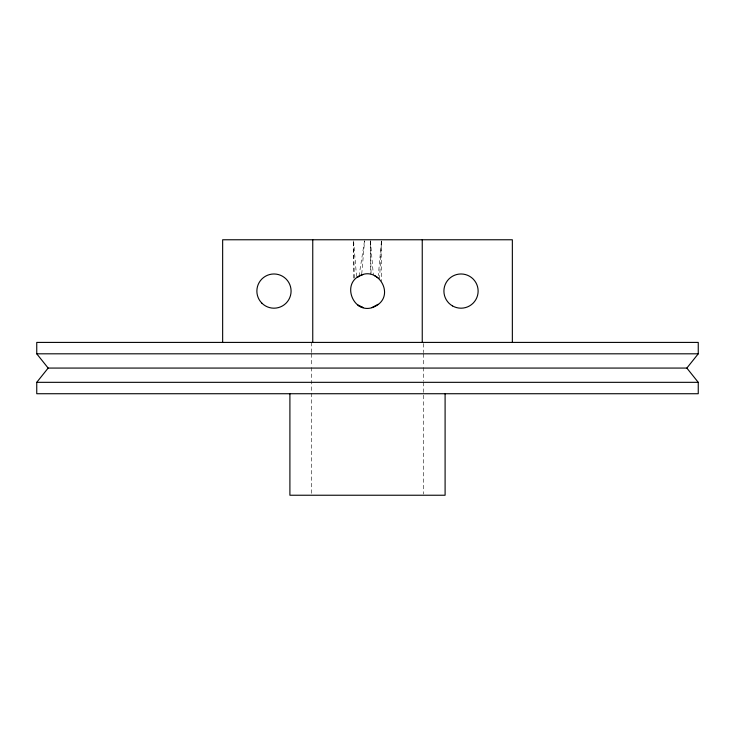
<?xml version="1.0" encoding="UTF-8"?>
<svg xmlns="http://www.w3.org/2000/svg" width="735" height="735" viewBox="0 0 735 735"><rect width="100%" height="100%" fill="white"/><g stroke="black" fill="none" stroke-linecap="round" stroke-linejoin="round"><path stroke-width="0.55" stroke-dasharray="3.67 2.76" d="M379.6 278.988L381.456 240.887L378.323 275.616M361.73 274.026L364.569 240.905M358.992 276.268L364.496 240.869M370.431 240.905L373.371 275.156M353.59 240.887L356.677 278.014M371.074 273.328L370.357 240.878L370.33 274.348M354.325 278.078L353.517 240.887L353.489 278.096M423.388 343.548L423.388 352.671M423.388 353.811L423.388 366.361M423.388 367.5L423.388 381.189M423.388 382.329L423.388 494.095M381.511 240.887L381.511 281.477M311.612 342.409L311.612 352.671M311.612 353.811L311.612 366.361M311.612 367.5L311.612 494.095"/><path stroke-width="1.1" d="M686.848 368.07L698.25 382.329L698.25 393.73L36.75 393.73L36.75 382.329L48.152 368.07L686.848 368.07L698.25 353.811L698.25 342.409L36.75 342.409L36.75 353.811L48.152 368.07M378.13 304.308L371.827 307.625M357.486 277.389C376.136 263.194 396.431 294.367 376.054 305.898C354.114 318.374 338.734 281.257 363.072 274.559M358.946 305.898L363.072 307.607L357.486 304.777M36.75 353.811L698.25 353.811M36.75 382.329L698.25 382.329M374.4 275.588L378.13 277.858M512.35 342.409L512.35 239.766L222.65 239.766L222.65 342.409M445.098 393.73L445.098 495.234L289.902 495.234L289.902 393.73M422.248 239.766L422.248 342.409M312.752 239.766L312.752 342.409M452.466 305.898A17.107 17.107 0 0 0 478.127 291.088A17.107 17.107 0 0 0 452.466 276.268A17.107 17.107 0 0 0 452.466 305.898M261.88 303.178A17.107 17.107 0 0 0 290.5 295.516A17.107 17.107 0 0 0 269.552 274.559A17.107 17.107 0 0 0 261.88 303.178"/></g></svg>
